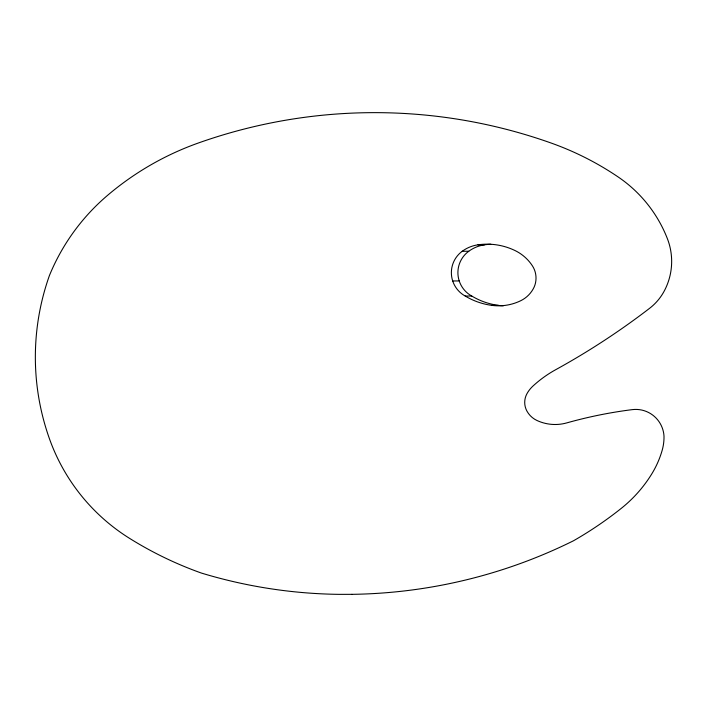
<?xml version="1.0" encoding="UTF-8"?>
<svg xmlns="http://www.w3.org/2000/svg" width="707" height="707" viewBox="0 0 707 707"><rect width="100%" height="100%" fill="white"/><g stroke="black" fill="none" stroke-linecap="round" stroke-linejoin="round"><path stroke-width="1.06" d="M503.322 305.795A50.754 50.754 0 0 1 498.4 305.38L491.869 305.38A69.242 69.242 0 0 1 465.215 296.03A26.698 26.698 0 0 1 452.692 280.953A26.548 26.548 0 0 1 462.228 251.259A35.103 35.103 0 0 1 477.941 244.825L484.472 244.825A64.16 64.16 0 0 1 490.764 244.233M462.228 251.259L468.759 251.259A35.103 35.103 0 0 1 484.472 244.825M452.692 280.953L459.223 280.953A26.698 26.698 0 0 0 471.746 296.03A69.242 69.242 0 0 0 498.4 305.38M465.215 296.03L471.746 296.03M459.223 280.953A26.548 26.548 0 0 1 468.759 251.259M477.941 244.825A64.16 64.16 0 0 1 514.908 250.49A43.251 43.251 0 0 1 532.398 265.823C536.489 272.027 537.179 280.272 534.147 287.069A28.58 28.58 0 0 1 520.723 300.722A50.754 50.754 0 0 1 491.869 305.38M351.936 594.34L339.21 594.357A494.927 494.927 0 0 1 201.327 573.041A369.434 369.434 0 0 1 129.443 538.283A194.107 194.107 0 0 1 49.446 438.755A243.526 243.526 0 0 1 49.446 275.474A209.413 209.413 0 0 1 107.535 195.371A289.923 289.923 0 0 1 198.508 142.947A527.325 527.325 0 0 1 550.886 142.947A296.454 296.454 0 0 1 618.201 176.997A132.713 132.713 0 0 1 667.116 237.994A62.764 62.764 0 0 1 664.006 291.461A53.591 53.591 0 0 1 649.592 308.314A739.292 739.292 0 0 1 555.702 369.699A116.461 116.461 0 0 0 532.91 386.11A30.171 30.171 0 0 0 526.962 393.693A18.046 18.046 0 0 0 526.962 411.165A22.085 22.085 0 0 0 537.002 420.506A43.074 43.074 0 0 0 566.784 422.892A449.272 449.272 0 0 1 632.235 409.636A28.156 28.156 0 0 1 652.747 415.106A28.501 28.501 0 0 1 664.006 436.122A48.209 48.209 0 0 1 662.123 450.492A95.198 95.198 0 0 1 651.668 474.088A133.429 133.429 0 0 1 621.223 508.404A378.174 378.174 0 0 1 573.518 540.758A514.325 514.325 0 0 1 351.936 594.34"/></g></svg>
